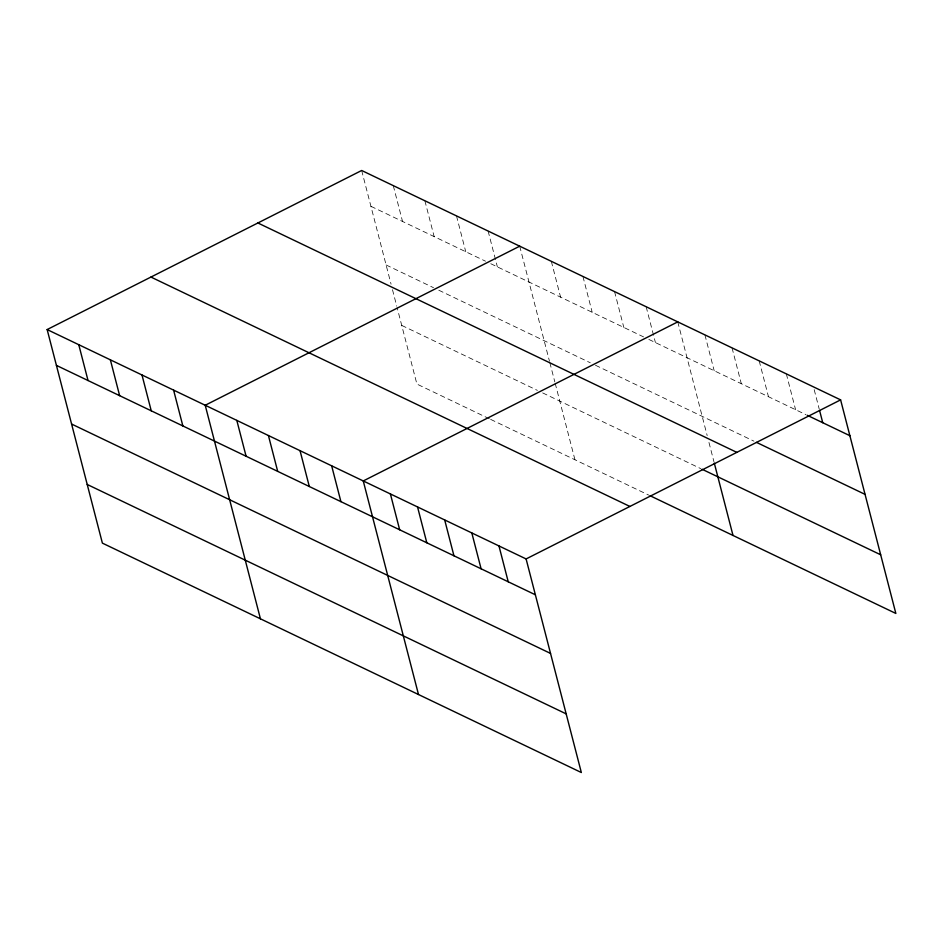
<?xml version="1.0" encoding="UTF-8"?>
<svg xmlns="http://www.w3.org/2000/svg" width="943" height="943" viewBox="0 0 943 943"><rect width="100%" height="100%" fill="white"/><g stroke="black" fill="none" stroke-linecap="round" stroke-linejoin="round"><path stroke-width="0.71" stroke-dasharray="4.71 3.54" d="M370.929 206.317L485.515 261.199M490.784 263.722L643.574 336.899M648.843 339.421L805.947 414.672M386.1 264.971L433.509 287.686M438.778 290.208L590.247 362.749M595.516 365.271L753.905 441.135M401.73 325.406L537.392 390.378M542.661 392.901L700.72 468.6M489.334 418.751L416.9 384.06L397.109 307.548M490.655 419.387L648.713 495.087M814.186 389.636L819.184 408.932M786.332 373.876L795.597 409.722M759.198 360.886L768.462 396.72M732.051 347.884L741.316 383.718M704.916 334.883L714.181 370.717M677.769 321.881L707.179 435.595M708.959 442.467L713.934 461.693M646.155 306.746L655.432 342.58M614.553 291.599L623.818 327.445M582.939 276.464L592.204 312.298M551.325 261.329L560.59 297.163M519.711 246.182L549.486 361.275M549.84 362.642L554.814 381.88M555.168 383.247L574.947 459.76M488.109 231.047L497.374 266.881M456.495 215.9L465.759 251.746M424.88 200.765L434.157 236.599M393.278 185.63L402.543 221.464M361.664 170.483L391.074 284.197M392.488 289.69L396.755 306.18"/><path stroke-width="1.41" d="M47.15 329.555L526.1 558.94L581.336 772.517L102.386 543.121L47.15 329.555L361.664 170.483L840.614 399.879L895.85 613.445L650.022 495.712M519.711 246.182L205.209 405.254L260.433 618.82M677.769 321.881L363.255 480.954L418.492 694.519M526.1 558.94L840.614 399.879M807.232 415.285L849.891 435.713M756.486 442.373L865.049 494.368M257.875 222.972L736.825 452.369M702.028 469.237L880.679 554.79M150.939 277.065L629.889 506.45M56.415 365.389L535.376 594.785M71.585 424.044L550.547 653.428M87.216 484.466L566.165 713.863M819.538 410.311L822.744 422.712M714.287 463.072L733.006 535.459M498.965 545.95L508.23 581.784M471.818 532.948L481.095 568.782M444.683 519.947L453.948 555.781M417.537 506.945L426.814 542.779M390.402 493.943L399.667 529.789M331.653 465.807L340.918 501.652M300.039 450.671L309.304 486.505M268.425 435.536L277.69 471.37M236.811 420.389L246.088 456.223M173.595 390.107L182.859 425.953M141.98 374.972L151.245 410.806M110.366 359.825L119.643 395.671M78.764 344.69L88.029 380.524"/></g></svg>
